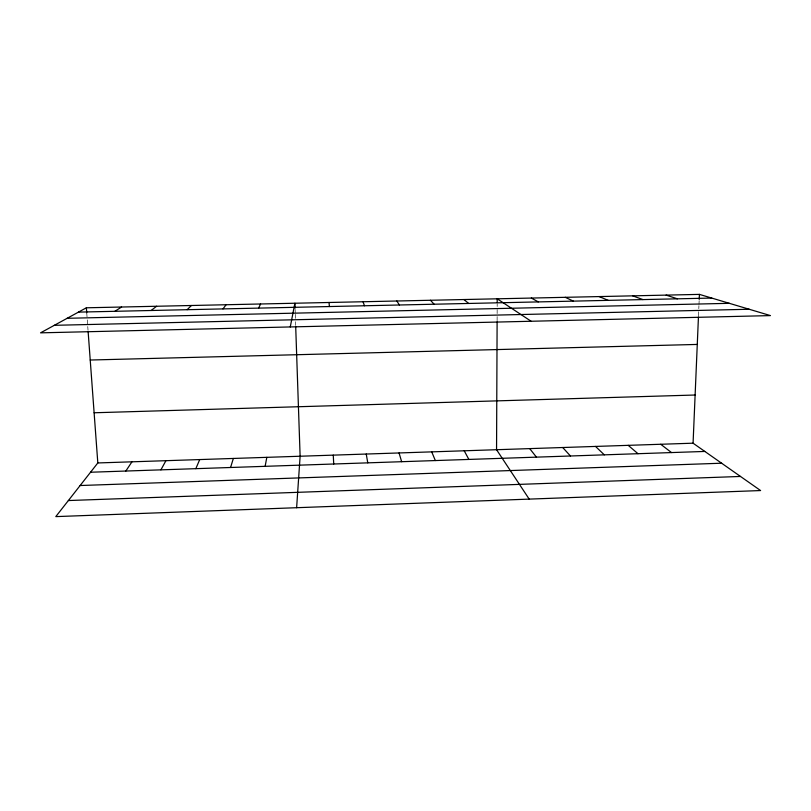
<?xml version="1.0" encoding="UTF-8"?>
<svg xmlns="http://www.w3.org/2000/svg" width="811" height="811" viewBox="0 0 811 811"><rect width="100%" height="100%" fill="white"/><g stroke="black" fill="none" stroke-linecap="round" stroke-linejoin="round"><path stroke-width="0.61" stroke-dasharray="4.05 3.04" d="M497.113 320.669L497.184 303.659M698.504 315.753L698.93 305.696M698.981 304.439L699.143 300.668M86.736 312.793L87.659 325.292M87.75 326.539L88.034 330.29M295.113 309.396L295.245 313.087M295.285 314.323L295.498 320.477M295.539 321.714L295.66 325.404"/><path stroke-width="1.22" d="M497.113 321.886L496.555 449.71L529.188 499.11M497.194 302.452L497.204 298.803L531.114 321.247M88.125 331.537L97.817 462.949L55.787 516.617L760.596 490.554L693.07 443.191L698.443 317.01M699.204 299.411L699.417 294.383L86.371 307.795L40.55 332.845L770.45 315.601L699.417 294.383M296.623 507.716L300.121 456.228L295.701 326.64M265.136 466.325L266.819 457.333M290.267 326.945L294.9 303.233L295.072 308.16M230.567 467.501L233.355 458.448M195.826 468.677L199.719 459.563M258.638 308.109L260.584 303.983M160.913 469.853L165.92 460.689M125.817 471.049L131.96 461.814M222.984 308.9L226.097 304.733M187.138 309.701L191.437 305.494M151.11 310.501L156.594 306.254M114.888 311.302L121.569 307.024M80.137 485.525L721.618 463.213M68.367 500.549L740.494 476.452M97.817 462.949L693.07 443.191M90.538 472.235L704.84 451.443M94.117 412.769L695.118 395.018M90.224 360.023L697.278 344.432M54.327 325.312L749.232 309.255M78.474 312.113L711.744 298.063M67.161 318.297L729.353 303.324M666.135 295.103L677.418 298.823M632.692 295.843L642.92 299.583M599.086 296.573L608.23 300.354M565.297 297.313L573.367 301.134M531.337 298.053L538.311 301.905M660.722 444.266L671.498 452.568M463.912 299.533L468.697 303.456M628.211 445.34L637.993 453.704M595.538 446.425L604.307 454.849M430.448 300.263L434.138 304.216M562.712 447.51L570.457 455.995M529.715 448.615L536.436 457.14M396.822 301.003L399.407 304.987M464.216 450.784L468.87 459.431M431.716 451.859L435.345 460.567M363.014 301.743L364.484 305.767M399.063 452.943L401.638 461.702M366.248 454.038L367.768 462.858M329.043 302.483L329.388 306.548M86.371 307.795L86.736 312.793M333.26 455.133L333.726 464.004"/></g></svg>
